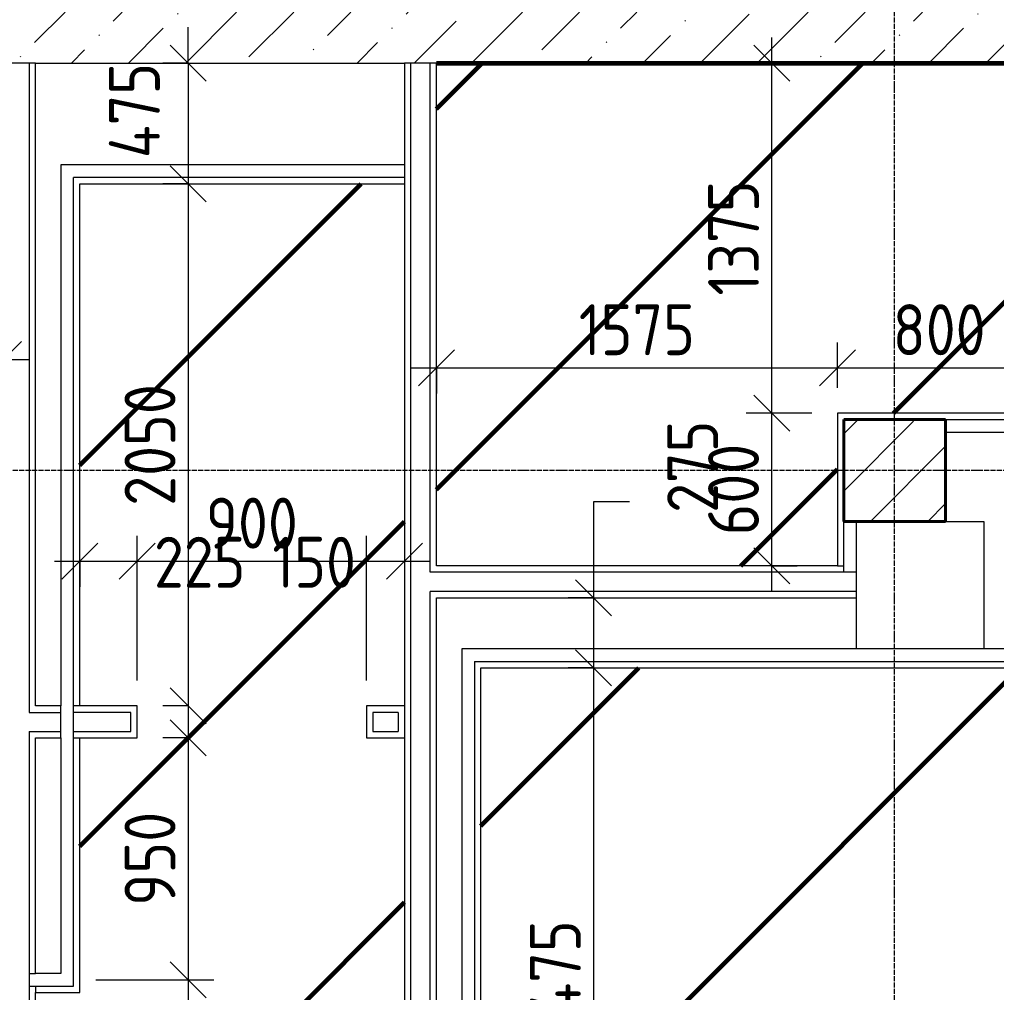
# Model space of a CAD drawing. Header units: millimetres. Extents: x -56773 to 323062, y -262288 to 76460.
# Drawn here: x -15754 to -11916, y -41510 to -37689 of the extents above; entities that cross this region are included whole.
import ezdxf

# ---------------------------------------------------------------- set-up
doc = ezdxf.new("R2010")
doc.units = ezdxf.units.MM
doc.linetypes.add('ADSK_Линия сетки', pattern=[25, 20, -2.5, 0, -2.5])
for name, color, linetype, lineweight in [('1.1)Стяжка керамзит  2 этаж', 5, 'Continuous', 60), ('3.1 Штукатурка внешн стен', 5, 'Continuous', 60), ('Несущие колонны', 7, 'Continuous', 18), ('Оси', 7, 'Continuous', 9), ('Перекрытие', 7, 'Continuous', 18), ('Размеры', 7, 'Continuous', 9), ('Стены наружные', 7, 'Continuous', 18), ('Стены несущие', 7, 'Continuous', 30), ('Стены отделка', 7, 'Continuous', 30), ('Стены штриховка', 7, 'Continuous', 9)]:
    doc.layers.add(name, color=color, linetype=linetype, lineweight=lineweight)
doc.styles.add('GOST Common_3', font='', dxfattribs={"width": 0.9, "height": 200})
doc.styles.get('GOST Common_3').set_extended_font_data('GOST Common')
doc.dimstyles.new('ADSK_Основной_2_0_1', dxfattribs={"dimscale": 304.8, "dimtxt": 201.142999, "dimasz": 0.463911, "dimexe": 0.328084, "dimexo": 0.328084, "dimgap": 0.164042, "dimtad": 1, "dimdec": 3, "dimrnd": 0.001, "dimdsep": 46, "dimtxsty": 'GOST Common_3', "dimblk1": 'OBLIQUE', "dimblk2": 'OBLIQUE', "dimsah": 1, "dimcen": 0.09, "dimdle": 0.328084, "dimazin": 2, "dimtfac": 1, "dimtdec": 4, "dimtix": 1, "dimtmove": 1, "dimatfit": 3, "dimfxl": 1, "dimtvp": 1, "dimtolj": 1, "dimtzin": 0, "dimlwd": 20, "dimlwe": 20, "dimarcsym": 2})
doc.dimstyles.new('ADSK_Основной_2_0_2', dxfattribs={"dimscale": 304.8, "dimtxt": 201.142999, "dimasz": 0.463911, "dimexe": 0.328084, "dimexo": 0.328084, "dimgap": 0.164042, "dimtad": 1, "dimdec": 3, "dimrnd": 0.001, "dimdsep": 46, "dimtxsty": 'GOST Common_3', "dimblk1": 'OBLIQUE', "dimblk2": 'OBLIQUE', "dimsah": 1, "dimcen": 0.09, "dimdle": 0.328084, "dimazin": 2, "dimtfac": 1, "dimtdec": 4, "dimtix": 1, "dimtmove": 0, "dimatfit": 3, "dimfxl": 1, "dimtvp": 1, "dimtolj": 1, "dimtzin": 0, "dimlwd": 20, "dimlwe": 20, "dimarcsym": 2})

# ---------------------------------------------------------------- blocks, each defined once
blk = doc.blocks.new('ADSK_КолоннаЖБ_Прямоугольная - 400x400 мм-1807142-Кладочный план 1-го этажа')
at = {"layer": 'Несущие колонны', "lineweight": 40}
for p, q in [((-200, 200), (200, 200)), ((-200, -200), (-200, 200)), ((200, 200), (200, -200)), ((200, -200), (-200, -200))]:
    blk.add_line(p, q, dxfattribs=at)
blk = doc.blocks.new('_Oblique')
at = {"color": 0, "linetype": 'ByBlock', "lineweight": -2}
blk.add_line((-0.5, -0.5), (0.5, 0.5), dxfattribs=at)
blk = doc.blocks.new('*D4046')
at = {"layer": 'Defpoints', "color": 0, "transparency": 16777216}
for p in [(-15816.1, -38924.2), (-15816.1, -39024.2), (-16016.1, -39682.7)]:
    blk.add_point(p, dxfattribs=at)
at = {"layer": 'Размеры', "color": 0, "lineweight": 20, "transparency": 16777216}
for p, q in [((-15980, -38461.1), (-16542.8, -38461.1)), ((-15916.1, -39024.2), (-15980, -38461.1)), ((-16016.1, -39582.7), (-16016.1, -38924.2)), ((-16116.1, -39024.2), (-15716.1, -39024.2)), ((-15816.1, -39024.2), (-15816.1, -39124.2))]:
    blk.add_line(p, q, dxfattribs=at)
at = {"layer": 'Размеры', "color": 0, "lineweight": 20, "transparency": 16777216, "xscale": 141.4, "yscale": 141.4, "zscale": 141.4, "rotation": 180}
blk.add_blockref('_Oblique', (-16016.1, -39024.2), dxfattribs=at)
at = {"layer": 'Размеры', "color": 0, "lineweight": 20, "transparency": 16777216, "xscale": 141.4, "yscale": 141.4, "zscale": 141.4}
blk.add_blockref('_Oblique', (-15816.1, -39024.2), dxfattribs=at)
at = {"layer": 'Размеры', "color": 0, "lineweight": 9, "transparency": 16777216, "insert": (-16484.1, -38144.5), "char_height": 200, "width": 454.106, "attachment_point": 1, "line_spacing_factor": 1.022761, "style": 'GOST Common_3'}
blk.add_mtext('\\A1;200', dxfattribs=at)
blk = doc.blocks.new('*D4050')
at = {"layer": 'Defpoints', "color": 0, "transparency": 16777216}
for p in [(-14991.1, -40509.7), (-15553.6, -41459.7), (-15091, -41459.7)]:
    blk.add_point(p, dxfattribs=at)
at = {"layer": 'Размеры', "color": 0, "lineweight": 20, "transparency": 16777216}
for p, q in [((-15091, -40409.7), (-15091, -41559.7)), ((-15091.1, -40509.7), (-15191, -40509.7)), ((-15453.6, -41459.7), (-14991, -41459.7))]:
    blk.add_line(p, q, dxfattribs=at)
at = {"layer": 'Размеры', "color": 0, "lineweight": 20, "transparency": 16777216, "xscale": 141.4, "yscale": 141.4, "zscale": 141.4}
for p, rotation in [((-15091, -40509.7), 90), ((-15091, -41459.7), 270)]:
    blk.add_blockref('_Oblique', p, dxfattribs=dict(at, rotation=rotation))
at = {"layer": 'Размеры', "color": 0, "lineweight": 9, "transparency": 16777216, "insert": (-15241, -40984.7), "char_height": 200, "width": 454.106, "attachment_point": 5, "rotation": 90, "style": 'GOST Common_3'}
blk.add_mtext('\\A1;950', dxfattribs=at)
blk = doc.blocks.new('*D4051')
at = {"layer": 'Defpoints', "color": 0, "transparency": 16777216}
for p in [(-15553.6, -41459.7), (-15091, -42709.7), (-14991.1, -42709.7)]:
    blk.add_point(p, dxfattribs=at)
at = {"layer": 'Размеры', "color": 0, "lineweight": 20, "transparency": 16777216}
for p, q in [((-15091, -41359.7), (-15091, -42809.7)), ((-15453.6, -41459.7), (-14991, -41459.7)), ((-15091.1, -42709.7), (-15191, -42709.7))]:
    blk.add_line(p, q, dxfattribs=at)
at = {"layer": 'Размеры', "color": 0, "lineweight": 20, "transparency": 16777216, "xscale": 141.4, "yscale": 141.4, "zscale": 141.4}
for p, rotation in [((-15091, -41459.7), 90), ((-15091, -42709.7), 270)]:
    blk.add_blockref('_Oblique', p, dxfattribs=dict(at, rotation=rotation))
at = {"layer": 'Размеры', "color": 0, "lineweight": 9, "transparency": 16777216, "insert": (-15241, -42084.7), "char_height": 200, "width": 560.473, "attachment_point": 5, "rotation": 90, "style": 'GOST Common_3'}
blk.add_mtext('\\A1;1250', dxfattribs=at)
blk = doc.blocks.new('*D4052')
at = {"layer": 'Defpoints', "color": 0, "transparency": 16777216}
for p in [(-14991.1, -37859.7), (-15091, -38334.7), (-14991.1, -38334.7)]:
    blk.add_point(p, dxfattribs=at)
at = {"layer": 'Размеры', "color": 0, "lineweight": 20, "transparency": 16777216}
for p, q in [((-15091, -37859.7), (-15091, -37718.3)), ((-15091.1, -37859.7), (-15191, -37859.7)), ((-15091, -37859.7), (-15091, -38334.7)), ((-15091, -37859.7), (-15091, -38334.7)), ((-15091.1, -38334.7), (-15191, -38334.7)), ((-15091, -38334.7), (-15091, -38476.1))]:
    blk.add_line(p, q, dxfattribs=at)
at = {"layer": 'Размеры', "color": 0, "lineweight": 20, "transparency": 16777216, "xscale": 141.4, "yscale": 141.4, "zscale": 141.4}
for p, rotation in [((-15091, -37859.7), 270), ((-15091, -38334.7), 90)]:
    blk.add_blockref('_Oblique', p, dxfattribs=dict(at, rotation=rotation))
at = {"layer": 'Размеры', "color": 0, "lineweight": 9, "transparency": 16777216, "insert": (-15402.4, -38233.4), "char_height": 200, "width": 474.561, "attachment_point": 1, "rotation": 90, "line_spacing_factor": 1.022761, "style": 'GOST Common_3'}
blk.add_mtext('\\A1;475', dxfattribs=at)
blk = doc.blocks.new('*D4053')
at = {"layer": 'Defpoints', "color": 0, "transparency": 16777216}
for p in [(-14991.1, -38334.7), (-15091, -40384.7), (-14991.1, -40384.7)]:
    blk.add_point(p, dxfattribs=at)
at = {"layer": 'Размеры', "color": 0, "lineweight": 20, "transparency": 16777216}
for p, q in [((-15091, -38234.7), (-15091, -40484.7)), ((-15091.1, -38334.7), (-15191, -38334.7)), ((-15091.1, -40384.7), (-15191, -40384.7))]:
    blk.add_line(p, q, dxfattribs=at)
at = {"layer": 'Размеры', "color": 0, "lineweight": 20, "transparency": 16777216, "xscale": 141.4, "yscale": 141.4, "zscale": 141.4}
for p, rotation in [((-15091, -38334.7), 90), ((-15091, -40384.7), 270)]:
    blk.add_blockref('_Oblique', p, dxfattribs=dict(at, rotation=rotation))
at = {"layer": 'Размеры', "color": 0, "lineweight": 9, "transparency": 16777216, "insert": (-15241, -39359.7), "char_height": 200, "width": 605.475, "attachment_point": 5, "rotation": 90, "style": 'GOST Common_3'}
blk.add_mtext('\\A1;2050', dxfattribs=at)
blk = doc.blocks.new('*D4056')
at = {"layer": 'Defpoints', "color": 0, "transparency": 16777216}
for p in [(-13398.9, -39959.7), (-13498.9, -40234.7), (-13398.9, -40234.7)]:
    blk.add_point(p, dxfattribs=at)
at = {"layer": 'Размеры', "color": 0, "lineweight": 20, "transparency": 16777216}
for p, q in [((-13357.5, -39582.8), (-13498.9, -39582.8)), ((-13498.9, -39582.8), (-13498.9, -39959.7)), ((-13498.9, -39859.7), (-13498.9, -40334.7)), ((-13498.9, -39959.7), (-13598.9, -39959.7)), ((-13498.9, -40234.7), (-13598.9, -40234.7))]:
    blk.add_line(p, q, dxfattribs=at)
at = {"layer": 'Размеры', "color": 0, "lineweight": 20, "transparency": 16777216, "xscale": 141.4, "yscale": 141.4, "zscale": 141.4}
for p, rotation in [((-13498.9, -39959.7), 90), ((-13498.9, -40234.7), 270)]:
    blk.add_blockref('_Oblique', p, dxfattribs=dict(at, rotation=rotation))
at = {"layer": 'Размеры', "color": 0, "lineweight": 9, "transparency": 16777216, "insert": (-13209.4, -39626.5), "char_height": 200, "width": 454.106, "attachment_point": 1, "rotation": 90, "line_spacing_factor": 1.022761, "style": 'GOST Common_3'}
blk.add_mtext('\\A1;275', dxfattribs=at)
blk = doc.blocks.new('*D4057')
at = {"layer": 'Defpoints', "color": 0, "transparency": 16777216}
for p in [(-13398.9, -40234.7), (-13498.9, -42709.7), (-13398.9, -42709.7)]:
    blk.add_point(p, dxfattribs=at)
at = {"layer": 'Размеры', "color": 0, "lineweight": 20, "transparency": 16777216}
for p, q in [((-13498.9, -40134.7), (-13498.9, -42809.7)), ((-13498.9, -40234.7), (-13598.9, -40234.7)), ((-13498.9, -42709.7), (-13598.9, -42709.7))]:
    blk.add_line(p, q, dxfattribs=at)
at = {"layer": 'Размеры', "color": 0, "lineweight": 20, "transparency": 16777216, "xscale": 141.4, "yscale": 141.4, "zscale": 141.4}
for p, rotation in [((-13498.9, -40234.7), 90), ((-13498.9, -42709.7), 270)]:
    blk.add_blockref('_Oblique', p, dxfattribs=dict(at, rotation=rotation))
at = {"layer": 'Размеры', "color": 0, "lineweight": 9, "transparency": 16777216, "insert": (-13648.9, -41472.2), "char_height": 200, "width": 625.93, "attachment_point": 5, "rotation": 90, "style": 'GOST Common_3'}
blk.add_mtext('\\A1;2475', dxfattribs=at)
blk = doc.blocks.new('*D4058')
at = {"layer": 'Defpoints', "color": 0, "transparency": 16777216}
for p in [(-12798.9, -39234.7), (-12541.1, -39234.7), (-12898.8, -39834.7)]:
    blk.add_point(p, dxfattribs=at)
at = {"layer": 'Размеры', "color": 0, "lineweight": 20, "transparency": 16777216}
for p, q in [((-12798.9, -39934.7), (-12798.9, -39134.7)), ((-12641.1, -39234.7), (-12898.9, -39234.7)), ((-12798.8, -39834.7), (-12698.9, -39834.7))]:
    blk.add_line(p, q, dxfattribs=at)
at = {"layer": 'Размеры', "color": 0, "lineweight": 20, "transparency": 16777216, "xscale": 141.4, "yscale": 141.4, "zscale": 141.4}
for p, rotation in [((-12798.9, -39234.7), 90), ((-12798.9, -39834.7), 270)]:
    blk.add_blockref('_Oblique', p, dxfattribs=dict(at, rotation=rotation))
at = {"layer": 'Размеры', "color": 0, "lineweight": 9, "transparency": 16777216, "insert": (-12948.9, -39534.7), "char_height": 200, "width": 454.106, "attachment_point": 5, "rotation": 90, "style": 'GOST Common_3'}
blk.add_mtext('\\A1;600', dxfattribs=at)
blk = doc.blocks.new('*D4059')
at = {"layer": 'Defpoints', "color": 0, "transparency": 16777216}
for p in [(-12898.8, -37859.7), (-12798.9, -37859.7), (-12541.1, -39234.7)]:
    blk.add_point(p, dxfattribs=at)
at = {"layer": 'Размеры', "color": 0, "lineweight": 20, "transparency": 16777216}
for p, q in [((-12798.9, -39334.7), (-12798.9, -37759.7)), ((-12798.8, -37859.7), (-12698.9, -37859.7)), ((-12641.1, -39234.7), (-12898.9, -39234.7))]:
    blk.add_line(p, q, dxfattribs=at)
at = {"layer": 'Размеры', "color": 0, "lineweight": 20, "transparency": 16777216, "xscale": 141.4, "yscale": 141.4, "zscale": 141.4}
for p, rotation in [((-12798.9, -37859.7), 90), ((-12798.9, -39234.7), 270)]:
    blk.add_blockref('_Oblique', p, dxfattribs=dict(at, rotation=rotation))
at = {"layer": 'Размеры', "color": 0, "lineweight": 9, "transparency": 16777216, "insert": (-12948.9, -38547.2), "char_height": 200, "width": 560.473, "attachment_point": 5, "rotation": 90, "style": 'GOST Common_3'}
blk.add_mtext('\\A1;1375', dxfattribs=at)
blk = doc.blocks.new('*D4060')
at = {"layer": 'Defpoints', "color": 0, "transparency": 16777216}
for p in [(-14116.1, -38957.1), (-12541.1, -39057.1), (-12541.1, -39234.7)]:
    blk.add_point(p, dxfattribs=at)
at = {"layer": 'Размеры', "color": 0, "lineweight": 20, "transparency": 16777216}
for p, q in [((-12541.1, -39134.7), (-12541.1, -38957.1)), ((-14216.1, -39057.1), (-12441.1, -39057.1)), ((-14116.1, -39057.1), (-14116.1, -39157.1))]:
    blk.add_line(p, q, dxfattribs=at)
at = {"layer": 'Размеры', "color": 0, "lineweight": 20, "transparency": 16777216, "xscale": 141.4, "yscale": 141.4, "zscale": 141.4, "rotation": 180}
blk.add_blockref('_Oblique', (-14116.1, -39057.1), dxfattribs=at)
at = {"layer": 'Размеры', "color": 0, "lineweight": 20, "transparency": 16777216, "xscale": 141.4, "yscale": 141.4, "zscale": 141.4}
blk.add_blockref('_Oblique', (-12541.1, -39057.1), dxfattribs=at)
at = {"layer": 'Размеры', "color": 0, "lineweight": 9, "transparency": 16777216, "insert": (-13328.6, -38907.1), "char_height": 200, "width": 560.473, "attachment_point": 5, "style": 'GOST Common_3'}
blk.add_mtext('\\A1;1575', dxfattribs=at)
blk = doc.blocks.new('*D4061')
at = {"layer": 'Defpoints', "color": 0, "transparency": 16777216}
for p in [(-11741.1, -38957.1), (-11741.1, -39057.1), (-12541.1, -39234.7)]:
    blk.add_point(p, dxfattribs=at)
at = {"layer": 'Размеры', "color": 0, "lineweight": 20, "transparency": 16777216}
for p, q in [((-12541.1, -39134.7), (-12541.1, -38957.1)), ((-12641.1, -39057.1), (-11641.1, -39057.1)), ((-11741.1, -39057.1), (-11741.1, -39157.1))]:
    blk.add_line(p, q, dxfattribs=at)
at = {"layer": 'Размеры', "color": 0, "lineweight": 20, "transparency": 16777216, "xscale": 141.4, "yscale": 141.4, "zscale": 141.4, "rotation": 180}
blk.add_blockref('_Oblique', (-12541.1, -39057.1), dxfattribs=at)
at = {"layer": 'Размеры', "color": 0, "lineweight": 20, "transparency": 16777216, "xscale": 141.4, "yscale": 141.4, "zscale": 141.4}
blk.add_blockref('_Oblique', (-11741.1, -39057.1), dxfattribs=at)
at = {"layer": 'Размеры', "color": 0, "lineweight": 9, "transparency": 16777216, "insert": (-12141.1, -38907.1), "char_height": 200, "width": 454.106, "attachment_point": 5, "style": 'GOST Common_3'}
blk.add_mtext('\\A1;800', dxfattribs=at)
blk = doc.blocks.new('*D4067')
at = {"layer": 'Defpoints', "color": 0, "transparency": 16777216}
for p in [(-15516.1, -39716.5), (-15291.1, -39816.5), (-15291.1, -40384.7)]:
    blk.add_point(p, dxfattribs=at)
at = {"layer": 'Размеры', "color": 0, "lineweight": 20, "transparency": 16777216}
for p, q in [((-15291.1, -40284.7), (-15291.1, -39716.5)), ((-15616.1, -39816.5), (-15191.1, -39816.5)), ((-15516.1, -39816.5), (-15516.1, -39916.5))]:
    blk.add_line(p, q, dxfattribs=at)
at = {"layer": 'Размеры', "color": 0, "lineweight": 20, "transparency": 16777216, "xscale": 141.4, "yscale": 141.4, "zscale": 141.4, "rotation": 180}
blk.add_blockref('_Oblique', (-15516.1, -39816.5), dxfattribs=at)
at = {"layer": 'Размеры', "color": 0, "lineweight": 20, "transparency": 16777216, "xscale": 141.4, "yscale": 141.4, "zscale": 141.4}
blk.add_blockref('_Oblique', (-15291.1, -39816.5), dxfattribs=at)
at = {"layer": 'Размеры', "color": 0, "lineweight": 9, "transparency": 16777216, "insert": (-15225.6, -39720.3), "char_height": 200, "width": 454.106, "attachment_point": 1, "line_spacing_factor": 1.022761, "style": 'GOST Common_3'}
blk.add_mtext('\\A1;225', dxfattribs=at)
blk = doc.blocks.new('*D4068')
at = {"layer": 'Defpoints', "color": 0, "transparency": 16777216}
for p in [(-14391.1, -39816.5), (-15291.1, -40384.7), (-14391.1, -40384.7)]:
    blk.add_point(p, dxfattribs=at)
at = {"layer": 'Размеры', "color": 0, "lineweight": 20, "transparency": 16777216}
for p, q in [((-15291.1, -40284.7), (-15291.1, -39716.5)), ((-14391.1, -40284.7), (-14391.1, -39716.5)), ((-15391.1, -39816.5), (-14291.1, -39816.5))]:
    blk.add_line(p, q, dxfattribs=at)
at = {"layer": 'Размеры', "color": 0, "lineweight": 20, "transparency": 16777216, "xscale": 141.4, "yscale": 141.4, "zscale": 141.4, "rotation": 180}
blk.add_blockref('_Oblique', (-15291.1, -39816.5), dxfattribs=at)
at = {"layer": 'Размеры', "color": 0, "lineweight": 20, "transparency": 16777216, "xscale": 141.4, "yscale": 141.4, "zscale": 141.4}
blk.add_blockref('_Oblique', (-14391.1, -39816.5), dxfattribs=at)
at = {"layer": 'Размеры', "color": 0, "lineweight": 9, "transparency": 16777216, "insert": (-14841.1, -39666.5), "char_height": 200, "width": 454.106, "attachment_point": 5, "style": 'GOST Common_3'}
blk.add_mtext('\\A1;900', dxfattribs=at)
blk = doc.blocks.new('*D4069')
at = {"layer": 'Defpoints', "color": 0, "transparency": 16777216}
for p in [(-14241.1, -39716.5), (-14241.1, -39816.5), (-14391.1, -40384.7)]:
    blk.add_point(p, dxfattribs=at)
at = {"layer": 'Размеры', "color": 0, "lineweight": 20, "transparency": 16777216}
for p, q in [((-14391.1, -40284.7), (-14391.1, -39716.5)), ((-14491.1, -39816.5), (-14141.1, -39816.5)), ((-14241.1, -39816.5), (-14241.1, -39916.5))]:
    blk.add_line(p, q, dxfattribs=at)
at = {"layer": 'Размеры', "color": 0, "lineweight": 20, "transparency": 16777216, "xscale": 141.4, "yscale": 141.4, "zscale": 141.4, "rotation": 180}
blk.add_blockref('_Oblique', (-14391.1, -39816.5), dxfattribs=at)
at = {"layer": 'Размеры', "color": 0, "lineweight": 20, "transparency": 16777216, "xscale": 141.4, "yscale": 141.4, "zscale": 141.4}
blk.add_blockref('_Oblique', (-14241.1, -39816.5), dxfattribs=at)
at = {"layer": 'Размеры', "color": 0, "lineweight": 9, "transparency": 16777216, "insert": (-14760.7, -39720.3), "char_height": 200, "width": 409.104, "attachment_point": 1, "line_spacing_factor": 1.022761, "style": 'GOST Common_3'}
blk.add_mtext('\\A1;150', dxfattribs=at)

msp = doc.modelspace()

# ---------------------------------------------------------------- hatches: boundary and pattern name
at = {"layer": '1.1)Стяжка керамзит  2 этаж', "transparency": 33554687}
h = msp.add_hatch(dxfattribs=at)
h.set_pattern_fill('ANSI31', color=5, scale=333)
h.paths.add_polyline_path([(3658.9343, -39509.6624), (3283.9343, -39509.6624), (1683.9343, -39509.6624), (483.9343, -39509.6624), (-716.0657, -39509.6624), (-1641.0657, -39509.6624), (-1641.0657, -41084.6624), (-2391.0657, -41084.6624), (-2391.0657, -41134.6624), (-2391.0657, -41359.6624), (-2391.0657, -41409.6624), (-2491.0657, -41409.6624), (-2491.0657, -42609.6624), (-2391.0657, -42609.6624), (-2391.0657, -42659.6624), (-2391.0657, -45134.6624), (-2391.0657, -45184.6624), (-2366.0657, -45184.6624), (3658.9343, -45184.6624)])
h.paths.add_polyline_path([(-5466.0657, -50134.6624), (-11741.0657, -50134.6624), (-11741.0657, -55809.6624), (-8116.0657, -55809.6624), (-8116.0657, -55659.6624), (-7716.0657, -55659.6624), (-7716.0657, -55809.6624), (-5466.0657, -55809.6624)])
h.paths.add_polyline_path([(-11741.0657, -53484.6624), (-11866.0657, -53484.6624), (-11866.0657, -53359.6624), (-12591.0657, -53359.6624), (-12591.0657, -52809.6624), (-18266.0657, -52809.6624), (-18266.0657, -55659.6624), (-18116.0657, -55659.6624), (-18116.0657, -55809.6624), (-17516.0657, -55809.6624), (-15916.0657, -55809.6624), (-14716.0657, -55809.6624), (-13116.0657, -55809.6624), (-12591.0657, -55809.6624), (-12591.0657, -54809.6624), (-11866.0657, -54809.6624), (-11866.0657, -54684.6624), (-11741.0657, -54684.6624)])
h.paths.add_polyline_path([(-11741.0657, -50959.6624), (-11866.0657, -50959.6624), (-11866.0657, -50834.6624), (-12591.0657, -50834.6624), (-12591.0657, -49684.6624), (-18116.0657, -49684.6624), (-18116.0657, -50059.6624), (-18266.0657, -50059.6624), (-18266.0657, -50659.6624), (-18266.0657, -52259.6624), (-18266.0657, -52684.6624), (-12591.0657, -52684.6624), (-12591.0657, -52284.6624), (-11866.0657, -52284.6624), (-11866.0657, -52159.6624), (-11741.0657, -52159.6624)])
h.paths.add_polyline_path([(-12591.0657, -48084.6624), (-11866.0657, -48084.6624), (-11866.0657, -47959.6624), (-11741.0657, -47959.6624), (-11741.0657, -46759.6624), (-11866.0657, -46759.6624), (-11866.0657, -46634.6624), (-12591.0657, -46634.6624), (-12591.0657, -45359.6624), (-18116.0657, -45359.6624), (-18116.0657, -45659.6624), (-18266.0657, -45659.6624), (-18266.0657, -46859.6624), (-18266.0657, -48459.6624), (-18266.0657, -49559.6624), (-12591.0657, -49559.6624)])
h.paths.add_polyline_path([(-8241.0657, -49284.6624), (-11741.0657, -49284.6624), (-11741.0657, -50134.6624), (-8241.0657, -50134.6624)])
h.paths.add_polyline_path([(-2491.0657, -39229.6624), (-2506.0657, -39229.6624), (-3396.0657, -39229.6624), (-3446.0657, -39229.6624), (-4366.0657, -39229.6624), (-4416.0657, -39229.6624), (-4466.0657, -39229.6624), (-7641.0657, -39229.6624), (-7641.0657, -40134.6624), (-8191.0657, -40134.6624), (-8191.0657, -39229.6624), (-11616.0657, -39229.6624), (-11616.0657, -42834.6624), (-11741.0657, -42834.6624), (-11741.0657, -49284.6624), (-8241.0657, -49284.6624), (-2491.0657, -49284.6624)])
h.paths.add_polyline_path([(-8191.0657, -45984.6624), (-8191.0657, -44784.6624), (-7391.0657, -44784.6624), (-7391.0657, -45984.6624)], flags=16)
h.paths.add_polyline_path([(-8166.0657, -45959.6624), (-8166.0657, -44809.6624), (-7416.0657, -44809.6624), (-7416.0657, -45959.6624)], flags=0)
h.paths.add_polyline_path([(-8116.0657, -45909.6624), (-8116.0657, -44859.6624), (-7466.0657, -44859.6624), (-7466.0657, -45909.6624)], flags=0)
h.paths.add_polyline_path([(-8116.0657, -45659.6624), (-8116.0657, -45259.6624), (-7716.0657, -45259.6624), (-7716.0657, -45659.6624)], flags=0)
h.paths.add_polyline_path([(-11741.0657, -42834.6624), (-11866.0657, -42834.6624), (-11866.0657, -42709.6624), (-11741.0657, -42709.6624), (-11741.0657, -40234.6624), (-13941.0657, -40234.6624), (-13941.0657, -42709.6624), (-13066.0657, -42709.6624), (-13066.0657, -42834.6624), (-14271.0657, -42834.6624), (-14271.0657, -42709.6624), (-14241.0657, -42709.6624), (-14241.0657, -40509.6624), (-14391.0657, -40509.6624), (-14391.0657, -40384.6624), (-14241.0657, -40384.6624), (-14241.0657, -38334.6624), (-15516.0657, -38334.6624), (-15516.0657, -40384.6624), (-15291.0657, -40384.6624), (-15291.0657, -40509.6624), (-15516.0657, -40509.6624), (-15516.0657, -41509.6624), (-15691.0657, -41509.6624), (-15691.0657, -42709.6624), (-15171.0657, -42709.6624), (-15171.0657, -42834.6624), (-17141.0657, -42834.6624), (-17141.0657, -42709.6624), (-15816.0657, -42709.6624), (-15816.0657, -39784.6624), (-16016.0657, -39784.6624), (-16016.0657, -39734.6624), (-15816.0657, -39734.6624), (-15816.0657, -38134.6624), (-16916.0657, -38134.6624), (-16916.0657, -39734.6624), (-16756.0657, -39734.6624), (-16756.0657, -39784.6624), (-17166.0657, -39784.6624), (-17166.0657, -39734.6624), (-16966.0657, -39734.6624), (-16966.0657, -38134.6624), (-18041.0657, -38134.6624), (-18041.0657, -39734.6624), (-17906.0657, -39734.6624), (-17906.0657, -39784.6624), (-18266.0657, -39784.6624), (-18266.0657, -40259.6624), (-18266.0657, -41859.6624), (-18266.0657, -42709.6624), (-18041.0657, -42709.6624), (-18041.0657, -42834.6624), (-18266.0657, -42834.6624), (-18266.0657, -43059.6624), (-18266.0657, -44659.6624), (-18266.0657, -45234.6624), (-11741.0657, -45234.6624)])
h.paths.add_polyline_path([(-11616.0657, -38084.6624), (-11741.0657, -38084.6624), (-11741.0657, -37859.6624), (-14116.0657, -37859.6624), (-14116.0657, -39834.6624), (-12541.0657, -39834.6624), (-12541.0657, -39234.6624), (-11741.0657, -39234.6624), (-11741.0657, -39229.6624), (-11741.0657, -38984.6624), (-11616.0657, -38984.6624)])
h.paths.add_polyline_path([(-1966.0657, -34259.6624), (-2116.0657, -34259.6624), (-2116.0657, -33859.6624), (-1966.0657, -33859.6624), (-1966.0657, -30509.6624), (-2366.0657, -30509.6624), (-2366.0657, -30384.6624), (-2116.0657, -30384.6624), (-2116.0657, -30059.6624), (-1966.0657, -30059.6624), (-1966.0657, -26369.6624), (-4216.0657, -26369.6624), (-4216.0657, -25109.6624), (-7141.0657, -25109.6624), (-7141.0657, -25334.6624), (-7641.0657, -25334.6624), (-7641.0657, -30384.6624), (-3541.0657, -30384.6624), (-3541.0657, -30059.6624), (-3416.0657, -30059.6624), (-3416.0657, -30384.6624), (-3266.0657, -30384.6624), (-3266.0657, -30509.6624), (-3541.0657, -30509.6624), (-7641.0657, -30509.6624), (-7641.0657, -30934.6624), (-8491.0657, -30934.6624), (-8491.0657, -30909.6624), (-8491.0657, -25109.6624), (-11616.0657, -25109.6624), (-11616.0657, -37734.6624), (-9815.0657, -37734.6624), (-9815.0657, -37859.6624), (-11616.0657, -37859.6624), (-11616.0657, -39229.6624), (-8191.0657, -39229.6624), (-8191.0657, -38784.6624), (-7641.0657, -38784.6624), (-7641.0657, -39229.6624), (-4466.0657, -39229.6624), (-4416.0657, -39229.6624), (-4366.0657, -39229.6624), (-3446.0657, -39229.6624), (-3396.0657, -39229.6624), (-2506.0657, -39229.6624), (-2491.0657, -39229.6624), (-1966.0657, -39229.6624)])
h.paths.add_polyline_path([(-8391.0657, -35434.6624), (-8391.0657, -33384.6624), (-7641.0657, -33384.6624), (-7641.0657, -35434.6624)], flags=16)
h.paths.add_polyline_path([(-8366.0657, -35409.6624), (-8366.0657, -33409.6624), (-7666.0657, -33409.6624), (-7666.0657, -35409.6624)], flags=0)
h.paths.add_polyline_path([(-8316.0657, -35359.6624), (-8316.0657, -33459.6624), (-7716.0657, -33459.6624), (-7716.0657, -35359.6624)], flags=0)
h.paths.add_polyline_path([(-8116.0657, -34259.6624), (-8116.0657, -33859.6624), (-7716.0657, -33859.6624), (-7716.0657, -34259.6624)], flags=0)
h.paths.add_polyline_path([(-4526.6157, -36609.6624), (-4526.6157, -35959.6624), (-4512.6157, -35959.6624), (-4512.6157, -36609.6624)], flags=16)
h.paths.add_polyline_path([(-4466.0657, -36334.6624), (-4466.0657, -36284.6624), (-4366.0657, -36284.6624), (-4366.0657, -36334.6624), (-4366.0657, -37054.6624), (-4366.0657, -37104.6624), (-4466.0657, -37104.6624), (-4466.0657, -37054.6624)], flags=16)
h.paths.add_polyline_path([(-4428.5657, -37054.6624), (-4428.5657, -36334.6624), (-4403.5657, -36334.6624), (-4403.5657, -37054.6624)], flags=0)
h.paths.add_polyline_path([(-4526.6157, -35359.6624), (-4526.6157, -34709.6624), (-4512.6157, -34709.6624), (-4512.6157, -35359.6624)], flags=16)
h.paths.add_polyline_path([(-4466.0657, -38554.6624), (-4366.0657, -38554.6624), (-4366.0657, -38604.6624), (-4366.0657, -39129.6624), (-4416.0657, -39129.6624), (-4466.0657, -39129.6624), (-4466.0657, -38604.6624)], flags=16)
h.paths.add_polyline_path([(-4403.5657, -38604.6624), (-4403.5657, -39129.6624), (-4428.5657, -39129.6624), (-4428.5657, -38604.6624)], flags=0)
h.paths.add_polyline_path([(-4466.0657, -35034.6624), (-4466.0657, -34984.6624), (-4466.0657, -34134.6624), (-4466.0657, -34084.6624), (-4466.0657, -33134.6624), (-4466.0657, -33084.6624), (-4466.0657, -32159.6624), (-4466.0657, -32059.6624), (-4366.0657, -32059.6624), (-3216.0657, -32059.6624), (-3166.0657, -32059.6624), (-2016.0657, -32059.6624), (-1966.0657, -32059.6624), (-1966.0657, -32159.6624), (-2016.0657, -32159.6624), (-3166.0657, -32159.6624), (-3216.0657, -32159.6624), (-4366.0657, -32159.6624), (-4366.0657, -33084.6624), (-4366.0657, -33134.6624), (-4366.0657, -34084.6624), (-4366.0657, -34134.6624), (-4366.0657, -34984.6624), (-4366.0657, -35034.6624)], flags=16)
h.paths.add_polyline_path([(-4428.5657, -34984.6624), (-4428.5657, -34134.6624), (-4403.5657, -34134.6624), (-4403.5657, -34984.6624)], flags=0)
h.paths.add_polyline_path([(-4366.0657, -39167.1624), (-3446.0657, -39167.1624), (-3446.0657, -39192.1624), (-4366.0657, -39192.1624)], flags=16)
h.paths.add_polyline_path([(-4428.5657, -34084.6624), (-4428.5657, -33134.6624), (-4403.5657, -33134.6624), (-4403.5657, -34084.6624)], flags=0)
h.paths.add_polyline_path([(-4428.5657, -33084.6624), (-4428.5657, -32159.6624), (-4416.0657, -32059.6624), (-4366.0657, -32059.6624), (-4366.0657, -32097.1624), (-3216.0657, -32097.1624), (-3216.0657, -32122.1624), (-4366.0657, -32122.1624), (-4366.0657, -32159.6624), (-4403.5657, -32159.6624), (-4403.5657, -33084.6624)], flags=0)
h.paths.add_polyline_path([(-3396.0657, -39167.1624), (-2506.0657, -39167.1624), (-2506.0657, -39192.1624), (-3396.0657, -39192.1624)], flags=16)
h.paths.add_polyline_path([(-2346.0657, -39167.1624), (-2016.0657, -39167.1624), (-2016.0657, -39192.1624), (-2346.0657, -39192.1624)], flags=16)
h.paths.add_polyline_path([(-3166.0657, -32097.1624), (-2016.0657, -32097.1624), (-2016.0657, -32122.1624), (-3166.0657, -32122.1624)], flags=0)
h.paths.add_polyline_path([(-11616.0657, -30934.6624), (-12591.0657, -30934.6624), (-12591.0657, -30284.6624), (-15416.0657, -30284.6624), (-15416.0657, -30909.6624), (-15416.0657, -31909.6624), (-15416.0657, -32709.6624), (-15416.0657, -33709.7905), (-15416.0657, -34059.6624), (-13466.0657, -34059.6624), (-13466.0657, -34259.6624), (-11916.0657, -34259.6624), (-11916.0657, -34059.6624), (-11616.0657, -34059.6624)])
h.paths.add_polyline_path([(-11616.0657, -25109.6624), (-12116.0657, -25109.6624), (-12116.0657, -25259.6624), (-12516.0657, -25259.6624), (-12516.0657, -25109.6624), (-13116.0657, -25109.6624), (-14716.0657, -25109.6624), (-14791.0657, -25109.6624), (-14791.0657, -27634.6624), (-14916.0657, -27634.6624), (-14916.0657, -25109.6624), (-15916.0657, -25109.6624), (-17516.0657, -25109.6624), (-18116.0657, -25109.6624), (-18116.0657, -25259.6624), (-18266.0657, -25259.6624), (-18266.0657, -30159.6624), (-18266.0657, -30259.6624), (-15616.0657, -30259.6624), (-15416.0657, -30259.6624), (-15416.0657, -30159.6624), (-15516.0657, -30159.6624), (-15516.0657, -29734.6624), (-14891.0657, -29734.6624), (-14891.0657, -29684.6624), (-15566.0657, -29684.6624), (-15566.0657, -30159.6624), (-15591.0657, -30159.6624), (-15591.0657, -29659.6624), (-14916.0657, -29659.6624), (-14916.0657, -28834.6624), (-14791.0657, -28834.6624), (-14791.0657, -29934.6624), (-11616.0657, -29934.6624)])
at = {"layer": 'Несущие колонны', "lineweight": 9}
h = msp.add_hatch(dxfattribs=at)
h.set_pattern_fill('FP_3', color=256, style=0, pattern_type=2)
h.set_pattern_definition([(45, (1283.93, -48864.63), (-224.5064, 224.5064), []), (45, (1508.44, -48864.63), (-224.5064, 224.5064), [396.875, -79.375, 3.353, -76.022])])
h.paths.add_polyline_path([(-12466.0657, -39659.6624), (-12116.0657, -39659.6624), (-12116.0657, -39259.6624), (-12516.0657, -39259.6624), (-12516.0657, -39659.6624)])
at = {"layer": 'Стены наружные', "lineweight": 9}
h = msp.add_hatch(dxfattribs=at)
h.set_pattern_fill('FP_1', color=256, style=0, pattern_type=2)
h.set_pattern_definition([(45, (1283.93, -48864.63), (84.1895, 308.696), [396.875, -79.375, 3.353, -76.022])])
h.paths.add_polyline_path([(-14116.0657, -37859.6624), (-11816.0657, -37859.6624), (-11816.0657, -37659.6624), (-20016.0657, -37659.6624), (-20016.0657, -37859.6624), (-14141.0657, -37859.6624)])

# ---------------------------------------------------------------- linework, layer by layer
at = {"layer": '3.1 Штукатурка внешн стен'}
msp.add_lwpolyline([(-14116.0657, -37859.6624), (-11741.0657, -37859.6624)], dxfattribs=at)
at = {"layer": 'Несущие колонны', "lineweight": 9}
for p, q in [((-12116.0657, -39259.6624), (-12516.0657, -39259.6624)), ((-12516.0657, -39259.6624), (-12516.0657, -39309.6624)), ((-12116.0657, -39309.6624), (-12116.0657, -39259.6624)), ((-12516.0657, -39309.6624), (-12516.0657, -39659.6624)), ((-12116.0657, -39659.6624), (-12116.0657, -39309.6624)), ((-12516.0657, -39659.6624), (-12466.0657, -39659.6624)), ((-12466.0657, -39659.6624), (-12116.0657, -39659.6624))]:
    msp.add_line(p, q, dxfattribs=at)
at = {"layer": 'Оси', "linetype": 'ADSK_Линия сетки', "lineweight": 5}
for p, q in [((-12316.0657, -59838.5137), (-12316.0657, -24363.7173)), ((63681.4538, -39459.6624), (-23956.1623, -39459.6624))]:
    msp.add_line(p, q, dxfattribs=at)
at = {"layer": 'Перекрытие'}
for p, q in [((-12116.0657, -39659.6624), (-11966.0657, -39659.6624)), ((-11966.0657, -39659.6624), (-11966.0657, -40159.6624)), ((-12466.0657, -40159.6624), (-12466.0657, -39959.6624))]:
    msp.add_line(p, q, dxfattribs=at)
at = {"layer": 'Стены несущие', "lineweight": 9}
for p, q in [((-15691.0657, -37859.6624), (-14241.0657, -37859.6624)), ((-15691.0657, -40384.6624), (-15691.0657, -37859.6624)), ((-14241.0657, -37859.6624), (-14241.0657, -42709.6624)), ((-14116.0657, -37859.6624), (-11741.0657, -37859.6624)), ((-14116.0657, -39834.6624), (-14116.0657, -37859.6624)), ((-15591.0657, -38259.6624), (-15591.0657, -40384.6624)), ((-14241.0657, -38259.6624), (-15591.0657, -38259.6624)), ((-12116.0657, -39309.6624), (-11741.0657, -39309.6624)), ((-12466.0657, -39959.6624), (-12466.0657, -39659.6624)), ((-12541.0657, -39834.6624), (-14116.0657, -39834.6624)), ((-14116.0657, -42709.6624), (-14116.0657, -39959.6624)), ((-14116.0657, -39959.6624), (-12466.0657, -39959.6624)), ((-14016.0657, -40159.6624), (-14016.0657, -42709.6624)), ((-11741.0657, -40159.6624), (-14016.0657, -40159.6624)), ((-15591.0657, -40384.6624), (-15691.0657, -40384.6624)), ((-15291.0657, -40384.6624), (-15516.0657, -40384.6624)), ((-15291.0657, -40509.6624), (-15291.0657, -40384.6624)), ((-14241.0657, -40384.6624), (-14391.0657, -40384.6624)), ((-14391.0657, -40384.6624), (-14391.0657, -40509.6624)), ((-15691.0657, -41434.6624), (-15691.0657, -40509.6624)), ((-15691.0657, -40509.6624), (-15591.0657, -40509.6624)), ((-15591.0657, -40509.6624), (-15591.0657, -41434.6624)), ((-15516.0657, -40509.6624), (-15291.0657, -40509.6624)), ((-14391.0657, -40509.6624), (-14241.0657, -40509.6624)), ((-15591.0657, -41434.6624), (-15691.0657, -41434.6624)), ((-15691.0657, -42709.6624), (-15691.0657, -41509.6624))]:
    msp.add_line(p, q, dxfattribs=at)
at = {"layer": 'Стены отделка', "lineweight": 18}
for p, q in [((-15516.0657, -40384.6624), (-15516.0657, -38334.6624)), ((-15516.0657, -38334.6624), (-14241.0657, -38334.6624)), ((-11741.0657, -39234.6624), (-12541.0657, -39234.6624)), ((-12541.0657, -39234.6624), (-12541.0657, -39834.6624)), ((-13941.0657, -42709.6624), (-13941.0657, -40234.6624)), ((-13941.0657, -40234.6624), (-11741.0657, -40234.6624)), ((-15516.0657, -41509.6624), (-15516.0657, -40509.6624)), ((-15691.0657, -41509.6624), (-15516.0657, -41509.6624))]:
    msp.add_line(p, q, dxfattribs=at)
at = {"layer": 'Стены штриховка', "lineweight": 9}
for p, q in [((-15691.0657, -37859.6624), (-15816.0657, -37859.6624)), ((-15716.0657, -37859.6624), (-15716.0657, -40409.6624)), ((-14116.0657, -37859.6624), (-14241.0657, -37859.6624)), ((-14216.0657, -42734.6624), (-14216.0657, -37859.6624)), ((-14141.0657, -39859.6624), (-14141.0657, -37859.6624)), ((-15541.0657, -41484.6624), (-15541.0657, -38309.6624)), ((-14241.0657, -38309.6624), (-15541.0657, -38309.6624)), ((-12516.0657, -39259.6624), (-11716.0657, -39259.6624)), ((-12116.0657, -39259.6624), (-12116.0657, -39309.6624)), ((-12516.0657, -39859.6624), (-12516.0657, -39309.6624)), ((-12466.0657, -39659.6624), (-12516.0657, -39659.6624)), ((-12466.0657, -39859.6624), (-14141.0657, -39859.6624)), ((-12541.0657, -39834.6624), (-12516.0657, -39834.6624)), ((-14141.0657, -42734.6624), (-14141.0657, -39934.6624)), ((-12466.0657, -39934.6624), (-14141.0657, -39934.6624)), ((-13966.0657, -40209.6624), (-13966.0657, -42709.6624)), ((-13966.0657, -40209.6624), (-11741.0657, -40209.6624)), ((-15591.0657, -40509.6624), (-15591.0657, -40384.6624)), ((-15516.0657, -40384.6624), (-15541.0657, -40384.6624)), ((-15716.0657, -40409.6624), (-15591.0657, -40409.6624)), ((-15316.0657, -40409.6624), (-15541.0657, -40409.6624)), ((-15316.0657, -40484.6624), (-15316.0657, -40409.6624)), ((-14366.0657, -40409.6624), (-14366.0657, -40484.6624)), ((-14266.0657, -40409.6624), (-14366.0657, -40409.6624)), ((-14266.0657, -40409.6624), (-14266.0657, -40484.6624)), ((-15716.0657, -40484.6624), (-15716.0657, -42734.6624)), ((-15716.0657, -40484.6624), (-15591.0657, -40484.6624)), ((-15541.0657, -40484.6624), (-15316.0657, -40484.6624)), ((-14366.0657, -40484.6624), (-14266.0657, -40484.6624)), ((-15541.0657, -40509.6624), (-15516.0657, -40509.6624)), ((-15716.0657, -41434.6624), (-15691.0657, -41434.6624)), ((-15716.0657, -41484.6624), (-15541.0657, -41484.6624)), ((-15691.0657, -41484.6624), (-15691.0657, -41509.6624))]:
    msp.add_line(p, q, dxfattribs=at)

# ---------------------------------------------------------------- block references
at = {"layer": 'Несущие колонны', "lineweight": 40, "rotation": 89.9999999999999}
msp.add_blockref('ADSK_КолоннаЖБ_Прямоугольная - 400x400 мм-1807142-Кладочный план 1-го этажа', (-12316.0657, -39459.6624), dxfattribs=at)

# ---------------------------------------------------------------- dimensions: what is measured, and where the dimension line sits
at = {"layer": 'Размеры', "lineweight": 9}
for base, p1, p2, override, picture, middle in [((-15091.0428, -38334.6624), (-14991.0579, -37859.6624), (-14991.0579, -38334.6624), {"dimpost": '<>', "dimfxl": 475}, '*D4052', (-15269.0751, -37996.1645)), ((-13498.8505, -40234.6624), (-13398.8656, -39959.6624), (-13398.8656, -40234.6624), {"dimpost": '<>', "dimfxl": 275}, '*D4056', (-13312.4177, -39582.8152))]:
    dim = msp.add_linear_dim(base=base, p1=p1, p2=p2, angle=90, dimstyle='ADSK_Основной_2_0_1', override=override, dxfattribs=at)
    dim.commit()
    dim.dimension.update_dxf_attribs({"geometry": picture, "text_midpoint": middle, "dimtype": 160, "text_rotation": 90})
for base, p1, p2, override, picture, middle in [((-12798.8505, -37859.6624), (-12541.0657, -39234.6624), (-12898.8354, -37859.6624), {"dimpost": '<>', "dimfxl": 1420.782947}, '*D4059', (-12948.8505, -38547.1624)), ((-15091.0428, -40384.6624), (-14991.0579, -38334.6624), (-14991.0579, -40384.6624), {"dimpost": '<>', "dimfxl": 2050}, '*D4053', (-15241.0428, -39359.6624)), ((-12798.8505, -39234.6624), (-12898.8354, -39834.6624), (-12541.0657, -39234.6624), {"dimpost": '<>', "dimfxl": 698.569382}, '*D4058', (-12948.8505, -39534.6624)), ((-13498.8505, -42709.6624), (-13398.8656, -40234.6624), (-13398.8656, -42709.6624), {"dimpost": '<>', "dimfxl": 2475}, '*D4057', (-13648.8505, -41472.1624)), ((-15091.0428, -41459.6624), (-14991.0579, -40509.6624), (-15553.5657, -41459.6624), {"dimpost": '<>', "dimfxl": 1104.044831}, '*D4050', (-15241.0428, -40984.6624)), ((-15091.0428, -42709.6624), (-15553.5657, -41459.6624), (-14991.0579, -42709.6624), {"dimpost": '<>', "dimfxl": 1370.7352}, '*D4051', (-15241.0428, -42084.6624))]:
    dim = msp.add_linear_dim(base=base, p1=p1, p2=p2, angle=90, dimstyle='ADSK_Основной_2_0_2', override=override, dxfattribs=at)
    dim.commit()
    dim.dimension.update_dxf_attribs({"geometry": picture, "text_midpoint": middle})
for base, p1, p2, override, picture, middle in [((-15816.0657, -39024.1549), (-16016.0657, -39682.6624), (-15816.0657, -38924.17), {"dimpost": '<>', "dimfxl": 784.417474}, '*D4046', (-16029.984, -38461.1336)), ((-15291.0657, -39816.4776), (-15516.0657, -39716.4927), (-15291.0657, -40384.6624), {"dimpost": '<>', "dimfxl": 705.036013}, '*D4067', (-14998.5499, -40036.9594)), ((-14241.0657, -39816.4776), (-14391.0657, -40384.6624), (-14241.0657, -39716.4927), {"dimpost": '<>', "dimfxl": 684.79981}, '*D4069', (-14556.1455, -40036.9594))]:
    dim = msp.add_linear_dim(base=base, p1=p1, p2=p2, dimstyle='ADSK_Основной_2_0_1', override=override, dxfattribs=at)
    dim.commit()
    dim.dimension.update_dxf_attribs({"geometry": picture, "text_midpoint": middle, "dimtype": 160})
for base, p1, p2, override, picture, middle in [((-12541.0657, -39057.1341), (-14116.0657, -38957.1492), (-12541.0657, -39234.6624), {"dimpost": '<>', "dimfxl": 1599.261888}, '*D4060', (-13328.5657, -38907.1341)), ((-11741.0657, -39057.1341), (-12541.0657, -39234.6624), (-11741.0657, -38957.1492), {"dimpost": '<>', "dimfxl": 846.766547}, '*D4061', (-12141.0657, -38907.1341)), ((-14391.0657, -39816.4776), (-15291.0657, -40384.6624), (-14391.0657, -40384.6624), {"dimpost": '<>', "dimfxl": 900}, '*D4068', (-14841.0657, -39666.4776))]:
    dim = msp.add_linear_dim(base=base, p1=p1, p2=p2, dimstyle='ADSK_Основной_2_0_2', override=override, dxfattribs=at)
    dim.commit()
    dim.dimension.update_dxf_attribs({"geometry": picture, "text_midpoint": middle})

doc.saveas('drawing.dxf')
